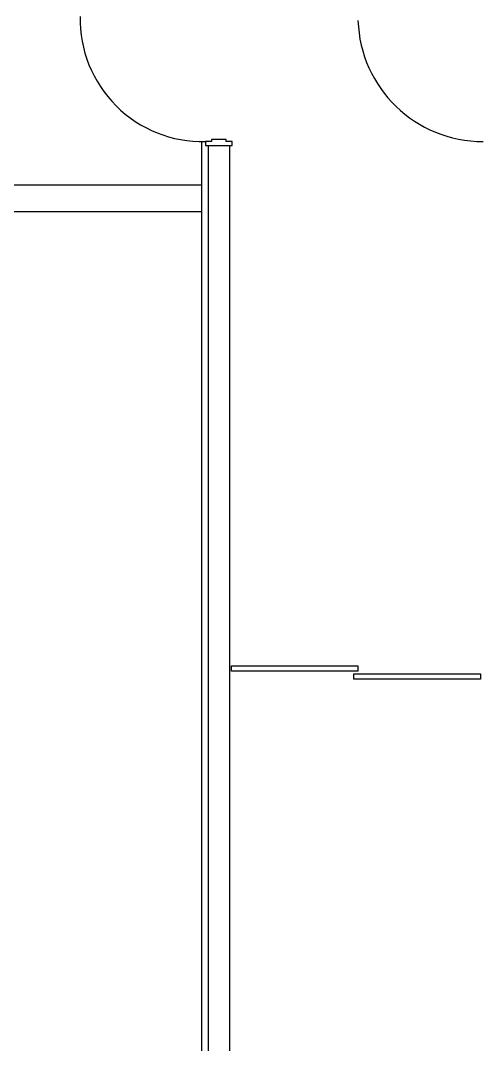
# Model space of a CAD drawing. Header units: millimetres. Extents: x 605428 to 684586, y -474155 to -416366.
# Drawn here: x 623265 to 626725, y -443463 to -435768 of the extents above; entities that cross this region are included whole.
import ezdxf

# ---------------------------------------------------------------- set-up
doc = ezdxf.new("R2010")
doc.units = ezdxf.units.MM
doc.header["$LTSCALE"] = 500
for name, color, linetype in [('arch-col', 9, 'Continuous'), ('동물실', 9, 'Continuous'), ('방화석고', 9, 'Continuous')]:
    doc.layers.add(name, color=color, linetype=linetype)

msp = doc.modelspace()

# ---------------------------------------------------------------- linework, layer by layer
at = {"layer": 'arch-col', "color": 9}
for p, q in [((616032.8, -437004.5), (624622.8, -437004.5)), ((616032.8, -437204.5), (624622.8, -437204.5))]:
    msp.add_line(p, q, dxfattribs=at)
at = {"layer": '동물실', "color": 9}
for p, q in [((624697.8, -436678.5), (624652.8, -436678.5)), ((624652.8, -436678.5), (624652.8, -436708.5)), ((624807.8, -436663.5), (624697.8, -436663.5)), ((624697.8, -436663.5), (624697.8, -436678.5)), ((624807.8, -436678.5), (624807.8, -436663.5)), ((624852.8, -436678.5), (624807.8, -436678.5)), ((624852.8, -436708.5), (624852.8, -436678.5)), ((624652.8, -436708.5), (624852.8, -436708.5)), ((624847.8, -440618.5), (625797.8, -440618.5)), ((624847.8, -440658.5), (624847.8, -440618.5)), ((625797.8, -440658.5), (624847.8, -440658.5)), ((625767.8, -440678.5), (626717.8, -440678.5)), ((625767.8, -440718.5), (625767.8, -440678.5)), ((625797.8, -440618.5), (625797.8, -440658.5)), ((626717.8, -440678.5), (626717.8, -440718.5)), ((626717.8, -440718.5), (625767.8, -440718.5))]:
    msp.add_line(p, q, dxfattribs=at)
for centre, radius, start, end in [((624632.8, -435758.6), 920.1, 178.74493, 271.24482), ((626737.8, -435738.5), 940, 181.8271, 270), ((626737.8, -435738.5), 940, 181.8271, 270)]:
    msp.add_arc(centre, radius, start, end, dxfattribs=at)
at = {"layer": '방화석고', "color": 9}
for p, q in [((624622.8, -436678.6), (624622.8, -448108.5)), ((624672.8, -436708.5), (624672.8, -448138.5)), ((624832.8, -436708.5), (624832.8, -448108.5))]:
    msp.add_line(p, q, dxfattribs=at)

doc.saveas('drawing.dxf')
